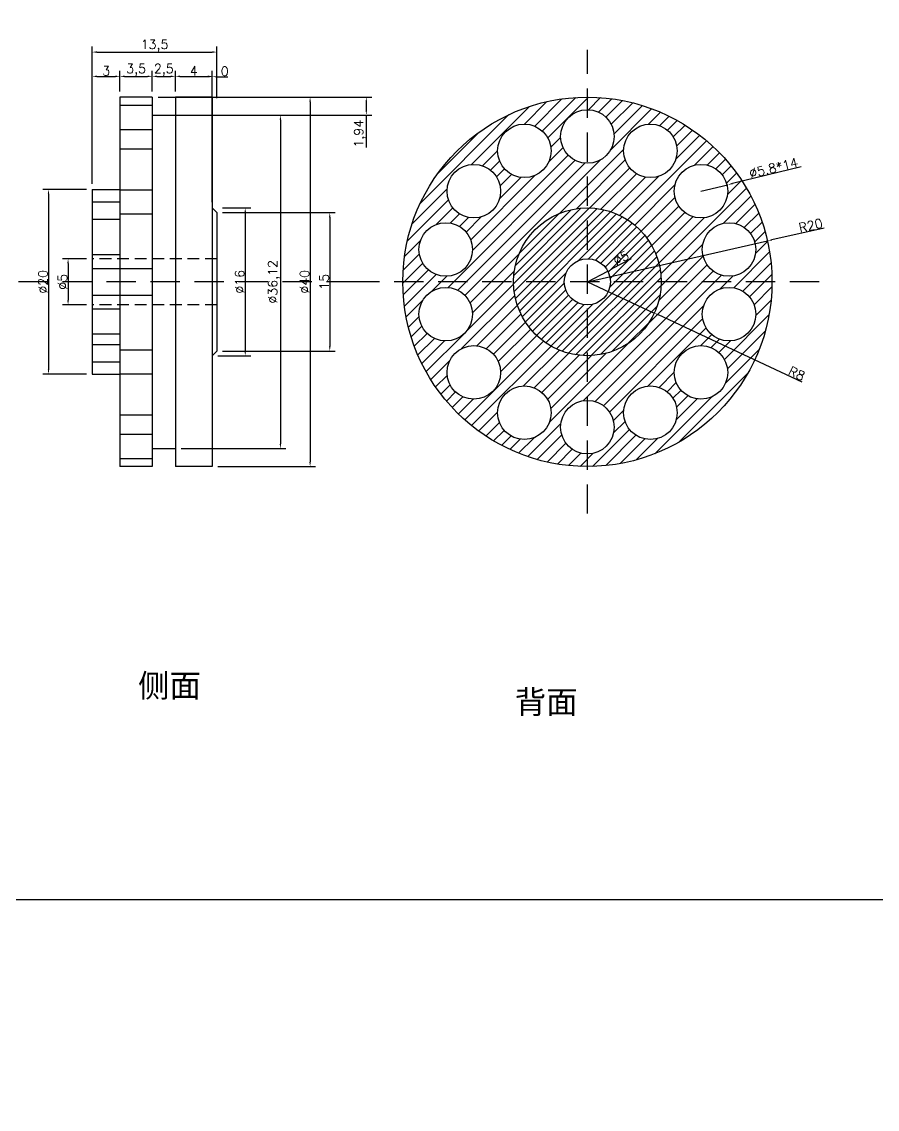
# Model space of a CAD drawing. Header units: millimetres. Extents: x 6817 to 10425, y -2870 to -164.
# Drawn here: x 9734.5 to 9827.2, y -1191.7 to -1073.9 of the extents above; entities that cross this region are included whole.
import ezdxf

# ---------------------------------------------------------------- set-up
doc = ezdxf.new("R2010")
doc.units = ezdxf.units.MM
doc.linetypes.add('HIDDEN', pattern=[9.525, 6.35, -3.175])
doc.layers.add('图层2', color=108, linetype='Continuous')
doc.styles.get("Standard").update_dxf_attribs({"font": 'txt', "bigfont": 'gbcbig.shx'})
doc.dimstyles.new('ISO-25', dxfattribs={"dimtxt": 1, "dimasz": 0.5, "dimexe": 0.6, "dimexo": 0.625, "dimgap": 0.1, "dimtad": 1, "dimtxsty": 'Standard', "dimcen": 2.5, "dimadec": 0, "dimazin": 0, "dimtfac": 1, "dimtmove": 0, "dimatfit": 3, "dimfxl": 1, "dimarcsym": 0})

# ---------------------------------------------------------------- blocks, each defined once
blk = doc.blocks.new('*D671')
at = {"layer": 'Defpoints', "color": 0, "linetype": 'ByBlock', "transparency": 16777216}
for p in [(9798.03, -1100.92), (9795.81, -1102.08)]:
    blk.add_point(p, dxfattribs=at)
at = {"layer": '图层2', "color": 0, "linetype": 'ByBlock', "lineweight": -2, "transparency": 16777216}
for p, q in [((9800.57, -1099.59), (9798.47, -1100.69)), ((9795.81, -1102.08), (9798.03, -1100.92))]:
    blk.add_line(p, q, dxfattribs=at)
at = {"layer": '图层2', "color": 0, "linetype": 'ByBlock', "transparency": 16777216}
blk.add_solid([(9798.43, -1100.61), (9798.51, -1100.76), (9798.03, -1100.92)], dxfattribs=at)
at = {"layer": '图层2', "color": 0, "linetype": 'ByBlock', "transparency": 16777216, "insert": (9799.46, -1099.49), "char_height": 1, "attachment_point": 5, "rotation": 27.6367}
blk.add_mtext('%%C5', dxfattribs=at)
blk = doc.blocks.new('*D672')
at = {"layer": 'Defpoints', "color": 0, "linetype": 'ByBlock', "transparency": 16777216}
for p in [(9815.32, -1097.65), (9795.81, -1102.08)]:
    blk.add_point(p, dxfattribs=at)
at = {"layer": '图层2', "color": 0, "linetype": 'ByBlock', "lineweight": -2, "transparency": 16777216}
for p, q in [((9821.45, -1096.26), (9815.8, -1097.54)), ((9795.81, -1102.08), (9815.32, -1097.65))]:
    blk.add_line(p, q, dxfattribs=at)
at = {"layer": '图层2', "color": 0, "linetype": 'ByBlock', "transparency": 16777216}
blk.add_solid([(9815.78, -1097.46), (9815.82, -1097.62), (9815.32, -1097.65)], dxfattribs=at)
at = {"layer": '图层2', "color": 0, "linetype": 'ByBlock', "transparency": 16777216, "insert": (9820, -1095.98), "char_height": 1, "attachment_point": 5, "rotation": 12.7842}
blk.add_mtext('R20', dxfattribs=at)
blk = doc.blocks.new('*D673')
at = {"layer": 'Defpoints', "color": 0, "linetype": 'ByBlock', "transparency": 16777216}
for p in [(9811.03, -1091.56), (9808.12, -1092.27)]:
    blk.add_point(p, dxfattribs=at)
at = {"layer": '图层2', "color": 0, "linetype": 'ByBlock', "lineweight": -2, "transparency": 16777216}
for p, q in [((9818.97, -1089.64), (9811.52, -1091.44)), ((9808.12, -1092.27), (9811.03, -1091.56))]:
    blk.add_line(p, q, dxfattribs=at)
at = {"layer": '图层2', "color": 0, "linetype": 'ByBlock', "transparency": 16777216}
blk.add_solid([(9811.5, -1091.36), (9811.54, -1091.52), (9811.03, -1091.56)], dxfattribs=at)
at = {"layer": '图层2', "color": 0, "linetype": 'ByBlock', "transparency": 16777216, "insert": (9815.98, -1089.75), "char_height": 1, "attachment_point": 5, "rotation": 13.5869}
blk.add_mtext('%%C5.8*14', dxfattribs=at)
blk = doc.blocks.new('*D1076')
at = {"layer": 'Defpoints', "color": 0, "linetype": 'ByBlock', "transparency": 16777216}
for p in [(9795.81, -1102.08), (9803.06, -1105.46)]:
    blk.add_point(p, dxfattribs=at)
at = {"layer": '图层2', "color": 0, "linetype": 'ByBlock', "lineweight": -2, "transparency": 16777216}
for p, q in [((9795.81, -1102.08), (9803.06, -1105.46)), ((9819.09, -1112.95), (9803.51, -1105.67))]:
    blk.add_line(p, q, dxfattribs=at)
at = {"layer": '图层2', "color": 0, "linetype": 'ByBlock', "transparency": 16777216}
blk.add_solid([(9803.55, -1105.6), (9803.48, -1105.75), (9803.06, -1105.46)], dxfattribs=at)
at = {"layer": '图层2', "color": 0, "linetype": 'ByBlock', "transparency": 16777216, "insert": (9818.49, -1112.01), "char_height": 1, "attachment_point": 5, "rotation": 334.9688}
blk.add_mtext('R8', dxfattribs=at)
blk = doc.blocks.new('*D1077')
at = {"layer": 'Defpoints', "color": 0, "linetype": 'ByBlock', "transparency": 16777216}
for p in [(9745.17, -1079.83), (9745.17, -1082.08), (9742.17, -1092.08)]:
    blk.add_point(p, dxfattribs=at)
at = {"layer": '图层2', "color": 0, "linetype": 'ByBlock', "lineweight": -2, "transparency": 16777216}
for p, q in [((9742.17, -1091.45), (9742.17, -1079.23)), ((9742.67, -1079.83), (9744.67, -1079.83)), ((9745.17, -1081.45), (9745.17, -1079.23))]:
    blk.add_line(p, q, dxfattribs=at)
at = {"layer": '图层2', "color": 0, "linetype": 'ByBlock', "transparency": 16777216}
for points in [[(9742.67, -1079.74), (9742.67, -1079.91), (9742.17, -1079.83)], [(9744.67, -1079.74), (9744.67, -1079.91), (9745.17, -1079.83)]]:
    blk.add_solid(points, dxfattribs=at)
at = {"layer": '图层2', "color": 0, "linetype": 'ByBlock', "transparency": 16777216, "insert": (9743.67, -1079.23), "char_height": 1, "attachment_point": 5}
blk.add_mtext('3', dxfattribs=at)
blk = doc.blocks.new('*D1078')
at = {"layer": 'Defpoints', "color": 0, "linetype": 'ByBlock', "transparency": 16777216}
for p in [(9748.67, -1079.83), (9745.17, -1082.08), (9748.67, -1082.08)]:
    blk.add_point(p, dxfattribs=at)
at = {"layer": '图层2', "color": 0, "linetype": 'ByBlock', "lineweight": -2, "transparency": 16777216}
for p, q in [((9745.17, -1081.45), (9745.17, -1079.23)), ((9745.67, -1079.83), (9748.17, -1079.83)), ((9748.67, -1081.45), (9748.67, -1079.23))]:
    blk.add_line(p, q, dxfattribs=at)
at = {"layer": '图层2', "color": 0, "linetype": 'ByBlock', "transparency": 16777216}
for points in [[(9745.67, -1079.74), (9745.67, -1079.91), (9745.17, -1079.83)], [(9748.17, -1079.74), (9748.17, -1079.91), (9748.67, -1079.83)]]:
    blk.add_solid(points, dxfattribs=at)
at = {"layer": '图层2', "color": 0, "linetype": 'ByBlock', "transparency": 16777216, "insert": (9746.92, -1079.14), "char_height": 1, "attachment_point": 5}
blk.add_mtext('3,5', dxfattribs=at)
blk = doc.blocks.new('*D1079')
at = {"layer": 'Defpoints', "color": 0, "linetype": 'ByBlock', "transparency": 16777216}
for p in [(9751.17, -1079.83), (9748.67, -1082.08), (9751.17, -1082.08)]:
    blk.add_point(p, dxfattribs=at)
at = {"layer": '图层2', "color": 0, "linetype": 'ByBlock', "lineweight": -2, "transparency": 16777216}
for p, q in [((9748.67, -1081.45), (9748.67, -1079.23)), ((9749.17, -1079.83), (9750.67, -1079.83)), ((9751.17, -1081.45), (9751.17, -1079.23))]:
    blk.add_line(p, q, dxfattribs=at)
at = {"layer": '图层2', "color": 0, "linetype": 'ByBlock', "transparency": 16777216}
for points in [[(9749.17, -1079.74), (9749.17, -1079.91), (9748.67, -1079.83)], [(9750.67, -1079.74), (9750.67, -1079.91), (9751.17, -1079.83)]]:
    blk.add_solid(points, dxfattribs=at)
at = {"layer": '图层2', "color": 0, "linetype": 'ByBlock', "transparency": 16777216, "insert": (9749.92, -1079.14), "char_height": 1, "attachment_point": 5}
blk.add_mtext('2,5', dxfattribs=at)
blk = doc.blocks.new('*D1080')
at = {"layer": 'Defpoints', "color": 0, "linetype": 'ByBlock', "transparency": 16777216}
for p in [(9755.17, -1079.83), (9751.17, -1082.08), (9755.17, -1082.08)]:
    blk.add_point(p, dxfattribs=at)
at = {"layer": '图层2', "color": 0, "linetype": 'ByBlock', "lineweight": -2, "transparency": 16777216}
for p, q in [((9751.17, -1081.45), (9751.17, -1079.23)), ((9751.67, -1079.83), (9754.67, -1079.83)), ((9755.17, -1081.45), (9755.17, -1079.23))]:
    blk.add_line(p, q, dxfattribs=at)
at = {"layer": '图层2', "color": 0, "linetype": 'ByBlock', "transparency": 16777216}
for points in [[(9751.67, -1079.74), (9751.67, -1079.91), (9751.17, -1079.83)], [(9754.67, -1079.74), (9754.67, -1079.91), (9755.17, -1079.83)]]:
    blk.add_solid(points, dxfattribs=at)
at = {"layer": '图层2', "color": 0, "linetype": 'ByBlock', "transparency": 16777216, "insert": (9753.17, -1079.23), "char_height": 1, "attachment_point": 5}
blk.add_mtext('4', dxfattribs=at)
blk = doc.blocks.new('*D674')
at = {"layer": 'Defpoints', "color": 0, "linetype": 'ByBlock', "transparency": 16777216}
for p in [(9755.67, -1077.2), (9755.67, -1082.81), (9742.17, -1092.08)]:
    blk.add_point(p, dxfattribs=at)
at = {"layer": '图层2', "color": 0, "linetype": 'ByBlock', "lineweight": -2, "transparency": 16777216}
for p, q in [((9742.17, -1091.45), (9742.17, -1076.6)), ((9742.67, -1077.2), (9755.17, -1077.2)), ((9755.67, -1082.18), (9755.67, -1076.6))]:
    blk.add_line(p, q, dxfattribs=at)
at = {"layer": '图层2', "color": 0, "linetype": 'ByBlock', "transparency": 16777216}
for points in [[(9742.67, -1077.11), (9742.67, -1077.28), (9742.17, -1077.2)], [(9755.17, -1077.11), (9755.17, -1077.28), (9755.67, -1077.2)]]:
    blk.add_solid(points, dxfattribs=at)
at = {"layer": '图层2', "color": 0, "linetype": 'ByBlock', "transparency": 16777216, "insert": (9748.92, -1076.51), "char_height": 1, "attachment_point": 5}
blk.add_mtext('13,5', dxfattribs=at)
blk = doc.blocks.new('*D1081')
at = {"layer": 'Defpoints', "color": 0, "linetype": 'ByBlock', "transparency": 16777216}
for p in [(9755.17, -1079.87), (9755.17, -1082.08), (9755.17, -1094.08)]:
    blk.add_point(p, dxfattribs=at)
at = {"layer": '图层2', "color": 0, "linetype": 'ByBlock', "lineweight": -2, "transparency": 16777216}
for p, q in [((9754.67, -1079.87), (9754.17, -1079.87)), ((9755.17, -1081.45), (9755.17, -1079.27)), ((9755.17, -1093.45), (9755.17, -1079.27)), ((9755.67, -1079.87), (9756.87, -1079.87))]:
    blk.add_line(p, q, dxfattribs=at)
at = {"layer": '图层2', "color": 0, "linetype": 'ByBlock', "transparency": 16777216}
for points in [[(9754.67, -1079.79), (9754.67, -1079.95), (9755.17, -1079.87)], [(9755.67, -1079.79), (9755.67, -1079.95), (9755.17, -1079.87)]]:
    blk.add_solid(points, dxfattribs=at)
at = {"layer": '图层2', "color": 0, "linetype": 'ByBlock', "transparency": 16777216, "insert": (9756.52, -1079.27), "char_height": 1, "attachment_point": 5}
blk.add_mtext('0', dxfattribs=at)
blk = doc.blocks.new('*D1082')
at = {"layer": 'Defpoints', "color": 0, "linetype": 'ByBlock', "transparency": 16777216}
for p in [(9742.17, -1099.58), (9739.55, -1104.58), (9742.17, -1104.58)]:
    blk.add_point(p, dxfattribs=at)
at = {"layer": '图层2', "color": 0, "linetype": 'ByBlock', "lineweight": -2, "transparency": 16777216}
for p, q in [((9741.54, -1099.58), (9738.95, -1099.58)), ((9739.55, -1100.08), (9739.55, -1104.08)), ((9741.54, -1104.58), (9738.95, -1104.58))]:
    blk.add_line(p, q, dxfattribs=at)
at = {"layer": '图层2', "color": 0, "linetype": 'ByBlock', "transparency": 16777216}
for points in [[(9739.46, -1100.08), (9739.63, -1100.08), (9739.55, -1099.58)], [(9739.46, -1104.08), (9739.63, -1104.08), (9739.55, -1104.58)]]:
    blk.add_solid(points, dxfattribs=at)
at = {"layer": '图层2', "color": 0, "linetype": 'ByBlock', "transparency": 16777216, "insert": (9738.95, -1102.08), "char_height": 1, "attachment_point": 5, "rotation": 90}
blk.add_mtext('%%C5', dxfattribs=at)
blk = doc.blocks.new('*D1083')
at = {"layer": 'Defpoints', "color": 0, "linetype": 'ByBlock', "transparency": 16777216}
for p in [(9742.17, -1092.08), (9737.43, -1112.08), (9742.17, -1112.08)]:
    blk.add_point(p, dxfattribs=at)
at = {"layer": '图层2', "color": 0, "linetype": 'ByBlock', "lineweight": -2, "transparency": 16777216}
for p, q in [((9741.54, -1092.08), (9736.83, -1092.08)), ((9737.43, -1092.58), (9737.43, -1111.58)), ((9741.54, -1112.08), (9736.83, -1112.08))]:
    blk.add_line(p, q, dxfattribs=at)
at = {"layer": '图层2', "color": 0, "linetype": 'ByBlock', "transparency": 16777216}
for points in [[(9737.35, -1092.58), (9737.51, -1092.58), (9737.43, -1092.08)], [(9737.35, -1111.58), (9737.51, -1111.58), (9737.43, -1112.08)]]:
    blk.add_solid(points, dxfattribs=at)
at = {"layer": '图层2', "color": 0, "linetype": 'ByBlock', "transparency": 16777216, "insert": (9736.83, -1102.08), "char_height": 1, "attachment_point": 5, "rotation": 90}
blk.add_mtext('%%C20', dxfattribs=at)
blk = doc.blocks.new('*D1084')
at = {"layer": 'Defpoints', "color": 0, "linetype": 'ByBlock', "transparency": 16777216}
for p in [(9755.67, -1094.08), (9755.17, -1110.08), (9758.74, -1110.08)]:
    blk.add_point(p, dxfattribs=at)
at = {"layer": '图层2', "color": 0, "linetype": 'ByBlock', "lineweight": -2, "transparency": 16777216}
for p, q in [((9756.29, -1094.08), (9759.34, -1094.08)), ((9758.74, -1094.58), (9758.74, -1109.58)), ((9755.79, -1110.08), (9759.34, -1110.08))]:
    blk.add_line(p, q, dxfattribs=at)
at = {"layer": '图层2', "color": 0, "linetype": 'ByBlock', "transparency": 16777216}
for points in [[(9758.66, -1094.58), (9758.83, -1094.58), (9758.74, -1094.08)], [(9758.66, -1109.58), (9758.83, -1109.58), (9758.74, -1110.08)]]:
    blk.add_solid(points, dxfattribs=at)
at = {"layer": '图层2', "color": 0, "linetype": 'ByBlock', "transparency": 16777216, "insert": (9758.14, -1102.08), "char_height": 1, "attachment_point": 5, "rotation": 90}
blk.add_mtext('%%C16', dxfattribs=at)
blk = doc.blocks.new('*D1085')
at = {"layer": 'Defpoints', "color": 0, "linetype": 'ByBlock', "transparency": 16777216}
for p in [(9755.17, -1082.08), (9755.17, -1122.08), (9765.77, -1122.08)]:
    blk.add_point(p, dxfattribs=at)
at = {"layer": '图层2', "color": 0, "linetype": 'ByBlock', "lineweight": -2, "transparency": 16777216}
for p, q in [((9755.79, -1082.08), (9766.37, -1082.08)), ((9765.77, -1082.58), (9765.77, -1121.58)), ((9755.79, -1122.08), (9766.37, -1122.08))]:
    blk.add_line(p, q, dxfattribs=at)
at = {"layer": '图层2', "color": 0, "linetype": 'ByBlock', "transparency": 16777216}
for points in [[(9765.68, -1082.58), (9765.85, -1082.58), (9765.77, -1082.08)], [(9765.68, -1121.58), (9765.85, -1121.58), (9765.77, -1122.08)]]:
    blk.add_solid(points, dxfattribs=at)
at = {"layer": '图层2', "color": 0, "linetype": 'ByBlock', "transparency": 16777216, "insert": (9765.17, -1102.08), "char_height": 1, "attachment_point": 5, "rotation": 90}
blk.add_mtext('%%C40', dxfattribs=at)
blk = doc.blocks.new('*D1086')
at = {"layer": 'Defpoints', "color": 0, "linetype": 'ByBlock', "transparency": 16777216}
for p in [(9751.17, -1084.02), (9751.17, -1120.14), (9762.55, -1120.14)]:
    blk.add_point(p, dxfattribs=at)
at = {"layer": '图层2', "color": 0, "linetype": 'ByBlock', "lineweight": -2, "transparency": 16777216}
for p, q in [((9751.8, -1084.02), (9763.15, -1084.02)), ((9762.55, -1084.52), (9762.55, -1119.64)), ((9751.8, -1120.14), (9763.15, -1120.14))]:
    blk.add_line(p, q, dxfattribs=at)
at = {"layer": '图层2', "color": 0, "linetype": 'ByBlock', "transparency": 16777216}
for points in [[(9762.47, -1084.52), (9762.63, -1084.52), (9762.55, -1084.02)], [(9762.47, -1119.64), (9762.63, -1119.64), (9762.55, -1120.14)]]:
    blk.add_solid(points, dxfattribs=at)
at = {"layer": '图层2', "color": 0, "linetype": 'ByBlock', "transparency": 16777216, "insert": (9761.87, -1102.08), "char_height": 1, "attachment_point": 5, "rotation": 90}
blk.add_mtext('%%C36,12', dxfattribs=at)
blk = doc.blocks.new('*D1919')
at = {"layer": 'Defpoints', "color": 0, "linetype": 'ByBlock'}
for p in [(9755.67, -1094.58), (9755.67, -1109.58), (9767.9, -1109.58)]:
    blk.add_point(p, dxfattribs=at)
at = {"layer": '图层2', "color": 0, "linetype": 'ByBlock', "lineweight": -2}
for p, q in [((9756.29, -1094.58), (9768.5, -1094.58)), ((9767.9, -1095.08), (9767.9, -1109.08)), ((9756.29, -1109.58), (9768.5, -1109.58))]:
    blk.add_line(p, q, dxfattribs=at)
at = {"layer": '图层2', "color": 0, "linetype": 'ByBlock'}
for points in [[(9767.82, -1095.08), (9767.98, -1095.08), (9767.9, -1094.58)], [(9767.82, -1109.08), (9767.98, -1109.08), (9767.9, -1109.58)]]:
    blk.add_solid(points, dxfattribs=at)
at = {"layer": '图层2', "color": 0, "linetype": 'ByBlock', "insert": (9767.3, -1102.08), "char_height": 1, "attachment_point": 5, "rotation": 90}
blk.add_mtext('15', dxfattribs=at)
blk = doc.blocks.new('*D2083')
at = {"layer": 'Defpoints', "color": 0, "linetype": 'ByBlock'}
for p in [(9748.67, -1082.08), (9748.67, -1084.02), (9771.86, -1084.02)]:
    blk.add_point(p, dxfattribs=at)
at = {"layer": '图层2', "color": 0, "linetype": 'ByBlock', "lineweight": -2}
for p, q in [((9749.3, -1082.08), (9772.46, -1082.08)), ((9771.86, -1082.58), (9771.86, -1083.52)), ((9749.3, -1084.02), (9772.46, -1084.02)), ((9771.86, -1084.02), (9771.86, -1087.55))]:
    blk.add_line(p, q, dxfattribs=at)
at = {"layer": '图层2', "color": 0, "linetype": 'ByBlock'}
for points in [[(9771.78, -1082.58), (9771.94, -1082.58), (9771.86, -1082.08)], [(9771.78, -1083.52), (9771.94, -1083.52), (9771.86, -1084.02)]]:
    blk.add_solid(points, dxfattribs=at)
at = {"layer": '图层2', "color": 0, "linetype": 'ByBlock', "insert": (9771.18, -1086.04), "char_height": 1, "attachment_point": 5, "rotation": 90}
blk.add_mtext('1,94', dxfattribs=at)
blk = doc.blocks.new('*D2126')
at = {"layer": 'Defpoints', "color": 0, "linetype": 'ByBlock'}
for p in [(10223.66, -339.2), (10223.66, -344.88), (10247.6, -344.88)]:
    blk.add_point(p, dxfattribs=at)
at = {"layer": 'Defpoints', "color": 0, "linetype": 'ByBlock', "transparency": 16777216}
for p in [(8490.81, -2490.52), (8490.81, -2500.59), (8495.81, -2500.59)]:
    blk.add_point(p, dxfattribs=at)
at = {"layer": '图层2', "color": 0, "linetype": 'ByBlock', "lineweight": -2}
for p, q in [((10224.28, -339.2), (10248.2, -339.2)), ((10247.6, -339.7), (10247.6, -344.38)), ((10224.28, -344.88), (10248.2, -344.88))]:
    blk.add_line(p, q, dxfattribs=at)
at = {"layer": '图层2', "color": 0, "linetype": 'ByBlock', "lineweight": -2, "transparency": 16777216}
for p, q in [((8490.81, -2499.97), (8490.81, -2489.92)), ((8495.31, -2490.52), (8491.31, -2490.52)), ((8495.81, -2499.97), (8495.81, -2489.92))]:
    blk.add_line(p, q, dxfattribs=at)
at = {"layer": '图层2', "color": 0, "linetype": 'ByBlock'}
for points in [[(10247.52, -339.7), (10247.69, -339.7), (10247.6, -339.2)], [(10247.52, -344.38), (10247.69, -344.38), (10247.6, -344.88)]]:
    blk.add_solid(points, dxfattribs=at)
at = {"layer": '图层2', "color": 0, "linetype": 'ByBlock', "transparency": 16777216}
for points in [[(8491.31, -2490.44), (8491.31, -2490.6), (8490.81, -2490.52)], [(8495.31, -2490.44), (8495.31, -2490.6), (8495.81, -2490.52)]]:
    blk.add_solid(points, dxfattribs=at)
at = {"layer": '图层2', "color": 0, "linetype": 'ByBlock', "insert": (10246.92, -342.04), "char_height": 1, "attachment_point": 5, "rotation": 90}
blk.add_mtext('5,67', dxfattribs=at)
at = {"layer": '图层2', "color": 0, "linetype": 'ByBlock', "transparency": 16777216, "insert": (8493.31, -2489.17), "char_height": 2.5, "attachment_point": 5}
blk.add_mtext('5', dxfattribs=at)
blk = doc.blocks.new('*D2131')
at = {"layer": 'Defpoints', "color": 0, "linetype": 'ByBlock'}
for p in [(10232.06, -998.37), (10223.18, -1004.37), (10232.05, -1004.37), (8546.57, -2519.73), (8541.76, -2524.11), (8546.57, -2524.11)]:
    blk.add_point(p, dxfattribs=at)
at = {"layer": '图层2', "color": 0, "linetype": 'ByBlock', "lineweight": -2}
for p, q in [((10231.43, -998.37), (10222.58, -998.37)), ((10223.18, -998.87), (10223.18, -1003.87)), ((10231.42, -1004.37), (10222.58, -1004.37)), ((8545.95, -2519.73), (8541.16, -2519.73)), ((8541.76, -2520.23), (8541.76, -2523.61)), ((8545.95, -2524.11), (8541.16, -2524.11))]:
    blk.add_line(p, q, dxfattribs=at)
at = {"layer": '图层2', "color": 0, "linetype": 'ByBlock'}
for points in [[(10223.1, -998.87), (10223.27, -998.87), (10223.18, -998.37)], [(10223.1, -1003.87), (10223.27, -1003.87), (10223.18, -1004.37)], [(8541.68, -2520.23), (8541.85, -2520.23), (8541.76, -2519.73)], [(8541.68, -2523.61), (8541.85, -2523.61), (8541.76, -2524.11)]]:
    blk.add_solid(points, dxfattribs=at)
at = {"layer": '图层2', "color": 0, "linetype": 'ByBlock', "char_height": 1, "attachment_point": 5, "rotation": 90}
for s, insert in [('6', (10222.58, -1001.37)), ('4,38', (8541.08, -2521.92))]:
    blk.add_mtext(s, dxfattribs=dict(at, insert=insert))
blk = doc.blocks.new('*D2135')
at = {"layer": 'Defpoints', "color": 0, "linetype": 'ByBlock'}
for p in [(10217.81, -308.87), (10215.31, -322.35), (10217.81, -322.35), (8520.7, -2501.9), (8521.92, -2501.88), (8521.32, -2502.94), (8534.07, -2513.08), (8534.07, -2513.08)]:
    blk.add_point(p, dxfattribs=at)
at = {"layer": '图层2', "color": 0, "linetype": 'ByBlock', "lineweight": -2}
for p, q in [((10215.31, -321.73), (10215.31, -308.27)), ((10217.81, -321.73), (10217.81, -308.27)), ((10215.81, -308.87), (10217.31, -308.87)), ((8521.6, -2500.9), (8522.67, -2499.8)), ((8521.46, -2501.45), (8520.82, -2500.86)), ((8520.84, -2502.55), (8519.96, -2501.85))]:
    blk.add_line(p, q, dxfattribs=at)
for start, end in [(135.6492, 137.293), (138.9369, 139.8318)]:
    blk.add_arc((8534.07, -2513.08), 17.43, start, end, dxfattribs=at)
at = {"layer": '图层2', "color": 0, "linetype": 'ByBlock'}
for points in [[(10215.81, -308.79), (10215.81, -308.96), (10215.31, -308.87)], [(10217.31, -308.79), (10217.31, -308.96), (10217.81, -308.87)], [(8520.86, -2501.58), (8520.99, -2501.69), (8521.26, -2501.26)], [(8520.81, -2501.89), (8520.68, -2501.79), (8520.43, -2502.23)]]:
    blk.add_solid(points, dxfattribs=at)
at = {"layer": '图层2', "color": 0, "linetype": 'ByBlock', "insert": (10216.56, -308.19), "char_height": 1, "attachment_point": 5}
blk.add_mtext('2,5', dxfattribs=at)
at = {"layer": '图层2', "color": 0, "linetype": 'ByBlock', "insert": (8521.71, -2499.93), "char_height": 1, "attachment_point": 5, "rotation": 45.6492}
blk.add_mtext('4°', dxfattribs=at)
blk = doc.blocks.new('*D2136')
at = {"layer": 'Defpoints', "color": 0, "linetype": 'ByBlock'}
for p in [(10215.31, -305.16), (10187.99, -322.35), (10215.31, -322.35), (8518.44, -2501.94), (8521.32, -2502.94), (8518.95, -2504.56), (8534.07, -2513.08), (8534.07, -2513.08)]:
    blk.add_point(p, dxfattribs=at)
at = {"layer": '图层2', "color": 0, "linetype": 'ByBlock', "lineweight": -2}
for p, q in [((10187.99, -321.73), (10187.99, -304.56)), ((10215.31, -321.73), (10215.31, -304.56)), ((10188.49, -305.16), (10214.81, -305.16)), ((8520.84, -2502.55), (8518.59, -2500.76)), ((8518.41, -2504.25), (8516.83, -2503.36))]:
    blk.add_line(p, q, dxfattribs=at)
blk.add_arc((8534.07, -2513.08), 19.19, 142.9688, 149.0795, dxfattribs=at)
at = {"layer": '图层2', "color": 0, "linetype": 'ByBlock'}
for points in [[(10188.49, -305.08), (10188.49, -305.24), (10187.99, -305.16)], [(10214.81, -305.08), (10214.81, -305.24), (10215.31, -305.16)], [(8518.68, -2501.48), (8518.81, -2501.58), (8519.06, -2501.13)], [(8517.68, -2503.27), (8517.53, -2503.18), (8517.35, -2503.66)]]:
    blk.add_solid(points, dxfattribs=at)
at = {"layer": '图层2', "color": 0, "linetype": 'ByBlock', "insert": (10201.65, -304.48), "char_height": 1, "attachment_point": 5}
blk.add_mtext('27,32', dxfattribs=at)
at = {"layer": '图层2', "color": 0, "linetype": 'ByBlock', "insert": (8517.66, -2502.03), "char_height": 1, "attachment_point": 5, "rotation": 56.0242}
blk.add_mtext('9°', dxfattribs=at)
blk = doc.blocks.new('*D2137')
at = {"layer": 'Defpoints', "color": 0, "linetype": 'ByBlock'}
for p in [(9807.81, -699.52), (9815.71, -699.52), (9807.81, -703.52), (8547.37, -2503.69), (8553.1, -2503.25), (8549.02, -2506.63), (8534.07, -2513.08), (8534.07, -2513.08)]:
    blk.add_point(p, dxfattribs=at)
at = {"layer": '图层2', "color": 0, "linetype": 'ByBlock', "lineweight": -2}
for p, q in [((9808.44, -699.52), (9816.31, -699.52)), ((9815.71, -703.02), (9815.71, -700.02)), ((9808.44, -703.52), (9816.31, -703.52)), ((8547.88, -2503.33), (8552.06, -2500.38)), ((8549.59, -2506.38), (8554.29, -2504.35))]:
    blk.add_line(p, q, dxfattribs=at)
blk.add_arc((8534.07, -2513.08), 21.43, 24.6901, 33.8883, dxfattribs=at)
at = {"layer": '图层2', "color": 0, "linetype": 'ByBlock'}
for points in [[(9815.63, -700.02), (9815.8, -700.02), (9815.71, -699.52)], [(9815.63, -703.02), (9815.8, -703.02), (9815.71, -703.52)], [(8551.78, -2501.18), (8551.92, -2501.09), (8551.57, -2500.72)], [(8553.61, -2504.1), (8553.46, -2504.17), (8553.74, -2504.59)]]:
    blk.add_solid(points, dxfattribs=at)
at = {"layer": '图层2', "color": 0, "linetype": 'ByBlock', "char_height": 1, "attachment_point": 5}
for s, insert, rotation in [('4', (9815.11, -701.52), 90), ('12°', (8553.28, -2502.31), 299.2892)]:
    blk.add_mtext(s, dxfattribs=dict(at, insert=insert, rotation=rotation))
blk = doc.blocks.new('*D2138')
at = {"layer": 'Defpoints', "color": 0, "linetype": 'ByBlock'}
for p in [(10222.99, -1057.99), (10220.99, -1061.58), (10222.99, -1061.58), (8548.61, -2494.31), (8561.47, -2494.31), (8561.47, -2496.24)]:
    blk.add_point(p, dxfattribs=at)
at = {"layer": '图层2', "color": 0, "linetype": 'ByBlock', "lineweight": -2}
for p, q in [((10220.99, -1060.96), (10220.99, -1057.39)), ((10222.99, -1060.96), (10222.99, -1057.39)), ((10221.49, -1057.99), (10222.49, -1057.99)), ((8548.61, -2494.94), (8548.61, -2496.84)), ((8561.47, -2494.94), (8561.47, -2496.84)), ((8549.11, -2496.24), (8560.97, -2496.24))]:
    blk.add_line(p, q, dxfattribs=at)
at = {"layer": '图层2', "color": 0, "linetype": 'ByBlock'}
for points in [[(10221.49, -1057.9), (10221.49, -1058.07), (10220.99, -1057.99)], [(10222.49, -1057.9), (10222.49, -1058.07), (10222.99, -1057.99)], [(8549.11, -2496.15), (8549.11, -2496.32), (8548.61, -2496.24)], [(8560.97, -2496.15), (8560.97, -2496.32), (8561.47, -2496.24)]]:
    blk.add_solid(points, dxfattribs=at)
at = {"layer": '图层2', "color": 0, "linetype": 'ByBlock', "char_height": 1, "attachment_point": 5}
for s, insert in [('2', (10221.99, -1057.39)), ('12,86', (8555.04, -2495.55))]:
    blk.add_mtext(s, dxfattribs=dict(at, insert=insert))

msp = doc.modelspace()

# ---------------------------------------------------------------- hatches: boundary and pattern name
at = {"layer": '图层2', "linetype": 'ByBlock'}
h = msp.add_hatch(dxfattribs=at)
h.set_pattern_fill('ANSI31', color=4, scale=0.3)
h.set_pattern_definition([(45, (8848.1267, 596.8308), (-0.6735192, 0.6735192), [])])
h.paths.add_polyline_path([(9795.811, -1094.078), (9795.811, -1089.239, -0.4142136), (9792.911, -1086.339, -0.4142136), (9795.811, -1083.439), (9795.811, -1082.078, 0.4142136), (9775.811, -1102.078), (9787.811, -1102.078, -0.4142136)])
h.paths.add_polyline_path([(9780.606, -1092.265, -1), (9786.406, -1092.265, -1)], flags=16)
h.paths.add_polyline_path([(9786.082, -1087.898, -1), (9791.882, -1087.898, -1)], flags=16)
h.paths.add_polyline_path([(9783.367, -1098.576, -1), (9777.567, -1098.576, -1)], flags=16)
h.paths.add_polyline_path([(9795.811, -1082.078), (9795.811, -1083.439, -0.4142136), (9798.711, -1086.339, -0.4142136), (9795.811, -1089.239), (9795.811, -1094.078, -0.4142136), (9803.811, -1102.078), (9815.811, -1102.078, 0.4142136)])
h.paths.add_polyline_path([(9805.217, -1092.265, -1), (9811.017, -1092.265, -1)], flags=16)
h.paths.add_polyline_path([(9799.74, -1087.898, -1), (9805.54, -1087.898, -1)], flags=16)
h.paths.add_polyline_path([(9814.056, -1098.576, -1), (9808.256, -1098.576, -1)], flags=16)
h.paths.add_polyline_path([(9815.811, -1102.078), (9803.811, -1102.078, -0.4142136), (9795.811, -1110.078), (9795.811, -1114.918, -0.4142136), (9798.711, -1117.818, -0.4142136), (9795.811, -1120.718), (9795.811, -1122.078, 0.4142136)])
h.paths.add_polyline_path([(9808.256, -1105.581, -1), (9814.056, -1105.581, -1)], flags=16)
h.paths.add_polyline_path([(9811.017, -1111.892, -1), (9805.217, -1111.892, -1)], flags=16)
h.paths.add_polyline_path([(9805.54, -1116.259, -1), (9799.74, -1116.259, -1)], flags=16)
h.paths.add_polyline_path([(9795.811, -1110.078, -0.4142136), (9787.811, -1102.078), (9775.811, -1102.078, 0.4142136), (9795.811, -1122.078), (9795.811, -1120.718, -0.4142136), (9792.911, -1117.818, -0.4142136), (9795.811, -1114.918)])
h.paths.add_polyline_path([(9791.882, -1116.259, -1), (9786.082, -1116.259, -1)], flags=16)
h.paths.add_polyline_path([(9786.406, -1111.892, -1), (9780.606, -1111.892, -1)], flags=16)
h.paths.add_polyline_path([(9777.567, -1105.581, -1), (9783.367, -1105.581, -1)], flags=16)
h = msp.add_hatch(dxfattribs=at)
h.set_pattern_fill('ANSI31', color=4, scale=0.2)
h.set_pattern_definition([(45, (8098.4775, 1990.34), (-0.44901281, 0.44901281), [])])
h.paths.add_polyline_path([(9795.811, -1094.078, 0.4142136), (9787.811, -1102.078), (9793.311, -1102.078, -0.4142136), (9795.811, -1099.578)])
h.paths.add_polyline_path([(9793.311, -1102.078), (9787.811, -1102.078, 0.4142136), (9795.811, -1110.078), (9795.811, -1104.578, -0.4142136)])
h.paths.add_polyline_path([(9803.811, -1102.078), (9798.311, -1102.078, -0.4142136), (9795.811, -1104.578), (9795.811, -1110.078, 0.4142136)])
h.paths.add_polyline_path([(9795.811, -1094.078), (9795.811, -1099.578, -0.4142136), (9798.311, -1102.078), (9803.811, -1102.078, 0.4142136)])
h.paths.add_polyline_path([(9798.849, -1100.657), (9800.768, -1099.652), (9800.072, -1098.323), (9798.153, -1099.328)], flags=24)

# ---------------------------------------------------------------- linework, layer by layer
at = {"layer": '图层2', "color": 3, "linetype": 'HIDDEN', "ltscale": 0.5}
for p, q in [((9795.811, -1127.186), (9795.811, -1076.971)), ((9770.704, -1102.078), (9720.409, -1102.078)), ((9820.919, -1102.078), (9770.704, -1102.078))]:
    msp.add_line(p, q, dxfattribs=at)
at = {"layer": '图层2', "color": 1, "linetype": 'ByBlock'}
for p, q in [((9748.67, -1082.078), (9745.169, -1082.078)), ((9745.169, -1082.078), (9745.169, -1122.078)), ((9748.67, -1082.078), (9748.67, -1122.078)), ((9755.169, -1082.078), (9751.17, -1082.078)), ((9751.17, -1082.078), (9751.17, -1122.078)), ((9755.169, -1082.078), (9755.169, -1122.078)), ((9745.169, -1082.948), (9748.67, -1082.948)), ((9748.667, -1084.019), (9751.17, -1084.019)), ((9745.169, -1085.582), (9748.67, -1085.582)), ((9745.169, -1087.665), (9748.67, -1087.665)), ((9742.169, -1092.078), (9742.169, -1112.078)), ((9742.169, -1092.078), (9745.169, -1092.078)), ((9745.169, -1092.122), (9748.67, -1092.122)), ((9742.169, -1093.415), (9745.169, -1093.415)), ((9755.169, -1094.078), (9755.669, -1094.578)), ((9755.169, -1094.078), (9755.169, -1094.078)), ((9742.169, -1095.281), (9745.169, -1095.281)), ((9745.169, -1094.724), (9748.67, -1094.724)), ((9755.669, -1094.578), (9755.669, -1109.578)), ((9742.169, -1099.136), (9745.169, -1099.136)), ((9742.169, -1100.632), (9745.169, -1100.636)), ((9745.169, -1100.634), (9748.67, -1100.634)), ((9742.169, -1103.525), (9745.169, -1103.521)), ((9745.169, -1103.522), (9748.67, -1103.522)), ((9742.169, -1105.021), (9745.169, -1105.021)), ((9742.169, -1107.716), (9745.169, -1107.716)), ((9742.169, -1108.876), (9745.169, -1108.876)), ((9745.169, -1109.433), (9748.67, -1109.433)), ((9755.169, -1110.078), (9755.669, -1109.578)), ((9755.169, -1110.078), (9755.169, -1110.078)), ((9742.169, -1110.741), (9745.169, -1110.741)), ((9742.169, -1112.078), (9745.169, -1112.078)), ((9745.169, -1112.034), (9748.67, -1112.034)), ((9745.169, -1116.491), (9748.67, -1116.491)), ((9745.169, -1118.575), (9748.67, -1118.575)), ((9745.169, -1121.209), (9748.67, -1121.209)), ((9748.667, -1120.138), (9751.17, -1120.138)), ((9748.67, -1122.078), (9745.169, -1122.078)), ((9755.169, -1122.078), (9751.17, -1122.078))]:
    msp.add_line(p, q, dxfattribs=at)
at = {"layer": '图层2', "color": 3, "linetype": 'HIDDEN', "ltscale": 0.2}
for p, q in [((9755.669, -1099.578), (9742.169, -1099.578)), ((9755.669, -1104.578), (9742.169, -1104.578))]:
    msp.add_line(p, q, dxfattribs=at)
at = {"layer": '图层2', "color": 2, "linetype": 'ByBlock'}
msp.add_line((10062.569, -1168.998), (9492.484, -1168.998), dxfattribs=at)
at = {"layer": '图层2', "color": 1, "linetype": 'ByBlock'}
for centre, radius in [((9795.811, -1102.078), 20), ((9795.811, -1086.339), 2.9), ((9788.982, -1087.898), 2.9), ((9802.64, -1087.898), 2.9), ((9783.506, -1092.265), 2.9), ((9808.117, -1092.265), 2.9), ((9795.811, -1102.078), 8), ((9780.467, -1098.576), 2.9), ((9811.156, -1098.576), 2.9), ((9795.811, -1102.078), 2.5), ((9780.467, -1105.581), 2.9), ((9811.156, -1105.581), 2.9), ((9783.506, -1111.892), 2.9), ((9808.117, -1111.892), 2.9), ((9788.982, -1116.259), 2.9), ((9802.64, -1116.259), 2.9), ((9795.811, -1117.818), 2.9)]:
    msp.add_circle(centre, radius, dxfattribs=at)

# ---------------------------------------------------------------- texts
at = {"layer": '图层2', "color": 2, "char_height": 2.5, "width": 62.34742, "attachment_point": 1}
for s, insert in [('{\\fSimSun|b0|i0|c134|p2;侧面}', (9747.127, -1144.561)), ('{\\fSimSun|b0|i0|c134|p2;背面}', (9787.94, -1146.334))]:
    msp.add_mtext(s, dxfattribs=dict(at, insert=insert))

# ---------------------------------------------------------------- dimensions: what is measured, and where the dimension line sits
at = {"layer": '图层2', "color": 2, "linetype": 'ByBlock'}
for base, p1, p2, picture, middle in [((10215.309, -305.16), (10187.985, -322.353), (10215.309, -322.353), '*D2136', (10201.647, -304.476)), ((10217.809, -308.872), (10215.309, -322.353), (10217.809, -322.353), '*D2135', (10216.559, -308.188)), ((10222.988, -1057.987), (10220.988, -1061.58), (10222.988, -1061.58), '*D2138', (10221.988, -1057.387))]:
    dim = msp.add_linear_dim(base=base, p1=p1, p2=p2, dimstyle='ISO-25', dxfattribs=at)
    dim.commit()
    dim.dimension.update_dxf_attribs({"geometry": picture, "text_midpoint": middle})
for base, p1, p2, picture, middle in [((10247.6033, -344.8767), (10223.6566, -339.202), (10223.6566, -344.8767), '*D2126', (10246.9199, -342.0394)), ((9815.715, -699.517), (9807.815, -703.516), (9807.815, -699.517), '*D2137', (9815.115, -701.517)), ((10223.184, -1004.368), (10232.058, -998.369), (10232.048, -1004.368), '*D2131', (10222.584, -1001.368)), ((9771.86, -1084.019), (9748.67, -1082.078), (9748.67, -1084.019), '*D2083', (9771.176, -1086.036))]:
    dim = msp.add_linear_dim(base=base, p1=p1, p2=p2, angle=90, dimstyle='ISO-25', dxfattribs=at)
    dim.commit()
    dim.dimension.update_dxf_attribs({"geometry": picture, "text_midpoint": middle})
at = {"layer": '图层2', "color": 3, "linetype": 'ByBlock'}
for base, p1, p2, picture, middle in [((9755.669, -1077.198), (9742.169, -1092.078), (9755.669, -1082.806), '*D674', (9748.919, -1076.515)), ((9745.169, -1079.828), (9742.169, -1092.078), (9745.169, -1082.078), '*D1077', (9743.669, -1079.228)), ((9748.67, -1079.828), (9745.169, -1082.078), (9748.67, -1082.078), '*D1078', (9746.919, -1079.145)), ((9751.17, -1079.828), (9748.67, -1082.078), (9751.17, -1082.078), '*D1079', (9749.92, -1079.145)), ((9755.169, -1079.828), (9751.17, -1082.078), (9755.169, -1082.078), '*D1080', (9753.169, -1079.228)), ((9755.168574369, -1079.869914882), (9755.168574369, -1082.078313101), (9755.168574369, -1094.078313101), '*D1081', (9756.518574369, -1079.269914882))]:
    dim = msp.add_linear_dim(base=base, p1=p1, p2=p2, dimstyle='ISO-25', dxfattribs=at)
    dim.commit()
    dim.dimension.update_dxf_attribs({"geometry": picture, "text_midpoint": middle})
for base, p1, p2, picture, middle in [((9765.767, -1122.078), (9755.169, -1082.078), (9755.169, -1122.078), '*D1085', (9765.167, -1102.078)), ((9762.548, -1120.138), (9751.17, -1084.019), (9751.17, -1120.138), '*D1086', (9761.865, -1102.078)), ((9737.43, -1112.078), (9742.169, -1092.078), (9742.169, -1112.078), '*D1083', (9736.83, -1102.078)), ((9758.743, -1110.078), (9755.669, -1094.078), (9755.169, -1110.078), '*D1084', (9758.143, -1102.078)), ((9739.545, -1104.578), (9742.169, -1099.578), (9742.169, -1104.578), '*D1082', (9738.945, -1102.078))]:
    dim = msp.add_linear_dim(base=base, p1=p1, p2=p2, angle=90, text='%%C<>', dimstyle='ISO-25', dxfattribs=at)
    dim.commit()
    dim.dimension.update_dxf_attribs({"geometry": picture, "text_midpoint": middle})
at = {"layer": '图层2', "color": 2, "linetype": 'ByBlock'}
dim = msp.add_radius_dim(center=(9808.117, -1092.265), mpoint=(9811.033, -1091.56), text='%%C5.8*14', dimstyle='ISO-25', dxfattribs=at)
dim.commit()
dim.dimension.update_dxf_attribs({"geometry": '*D673', "text_midpoint": (9816.119, -1090.331), "dimtype": 164})
at = {"layer": '图层2', "color": 3, "linetype": 'ByBlock'}
dim = msp.add_linear_dim(base=(9767.9, -1109.578), p1=(9755.669, -1094.578), p2=(9755.669, -1109.578), angle=90, dimstyle='ISO-25', dxfattribs=at)
dim.commit()
dim.dimension.update_dxf_attribs({"geometry": '*D1919', "text_midpoint": (9767.3, -1102.078)})
at = {"layer": '图层2', "color": 2, "linetype": 'ByBlock'}
for mpoint, picture, middle in [((9815.315, -1097.653), '*D672', (9820.129, -1096.561)), ((9803.06, -1105.463), '*D1076', (9818.24, -1112.552))]:
    dim = msp.add_radius_dim(center=(9795.811, -1102.078), mpoint=mpoint, dimstyle='ISO-25', dxfattribs=at)
    dim.commit()
    dim.dimension.update_dxf_attribs({"geometry": picture, "text_midpoint": middle, "dimtype": 164})
dim = msp.add_radius_dim(center=(9795.811, -1102.078), mpoint=(9798.026, -1100.919), text='%%C5', dimstyle='ISO-25', dxfattribs=at)
dim.commit()
dim.dimension.update_dxf_attribs({"geometry": '*D671', "text_midpoint": (9799.46, -1099.49)})

doc.saveas('drawing.dxf')
